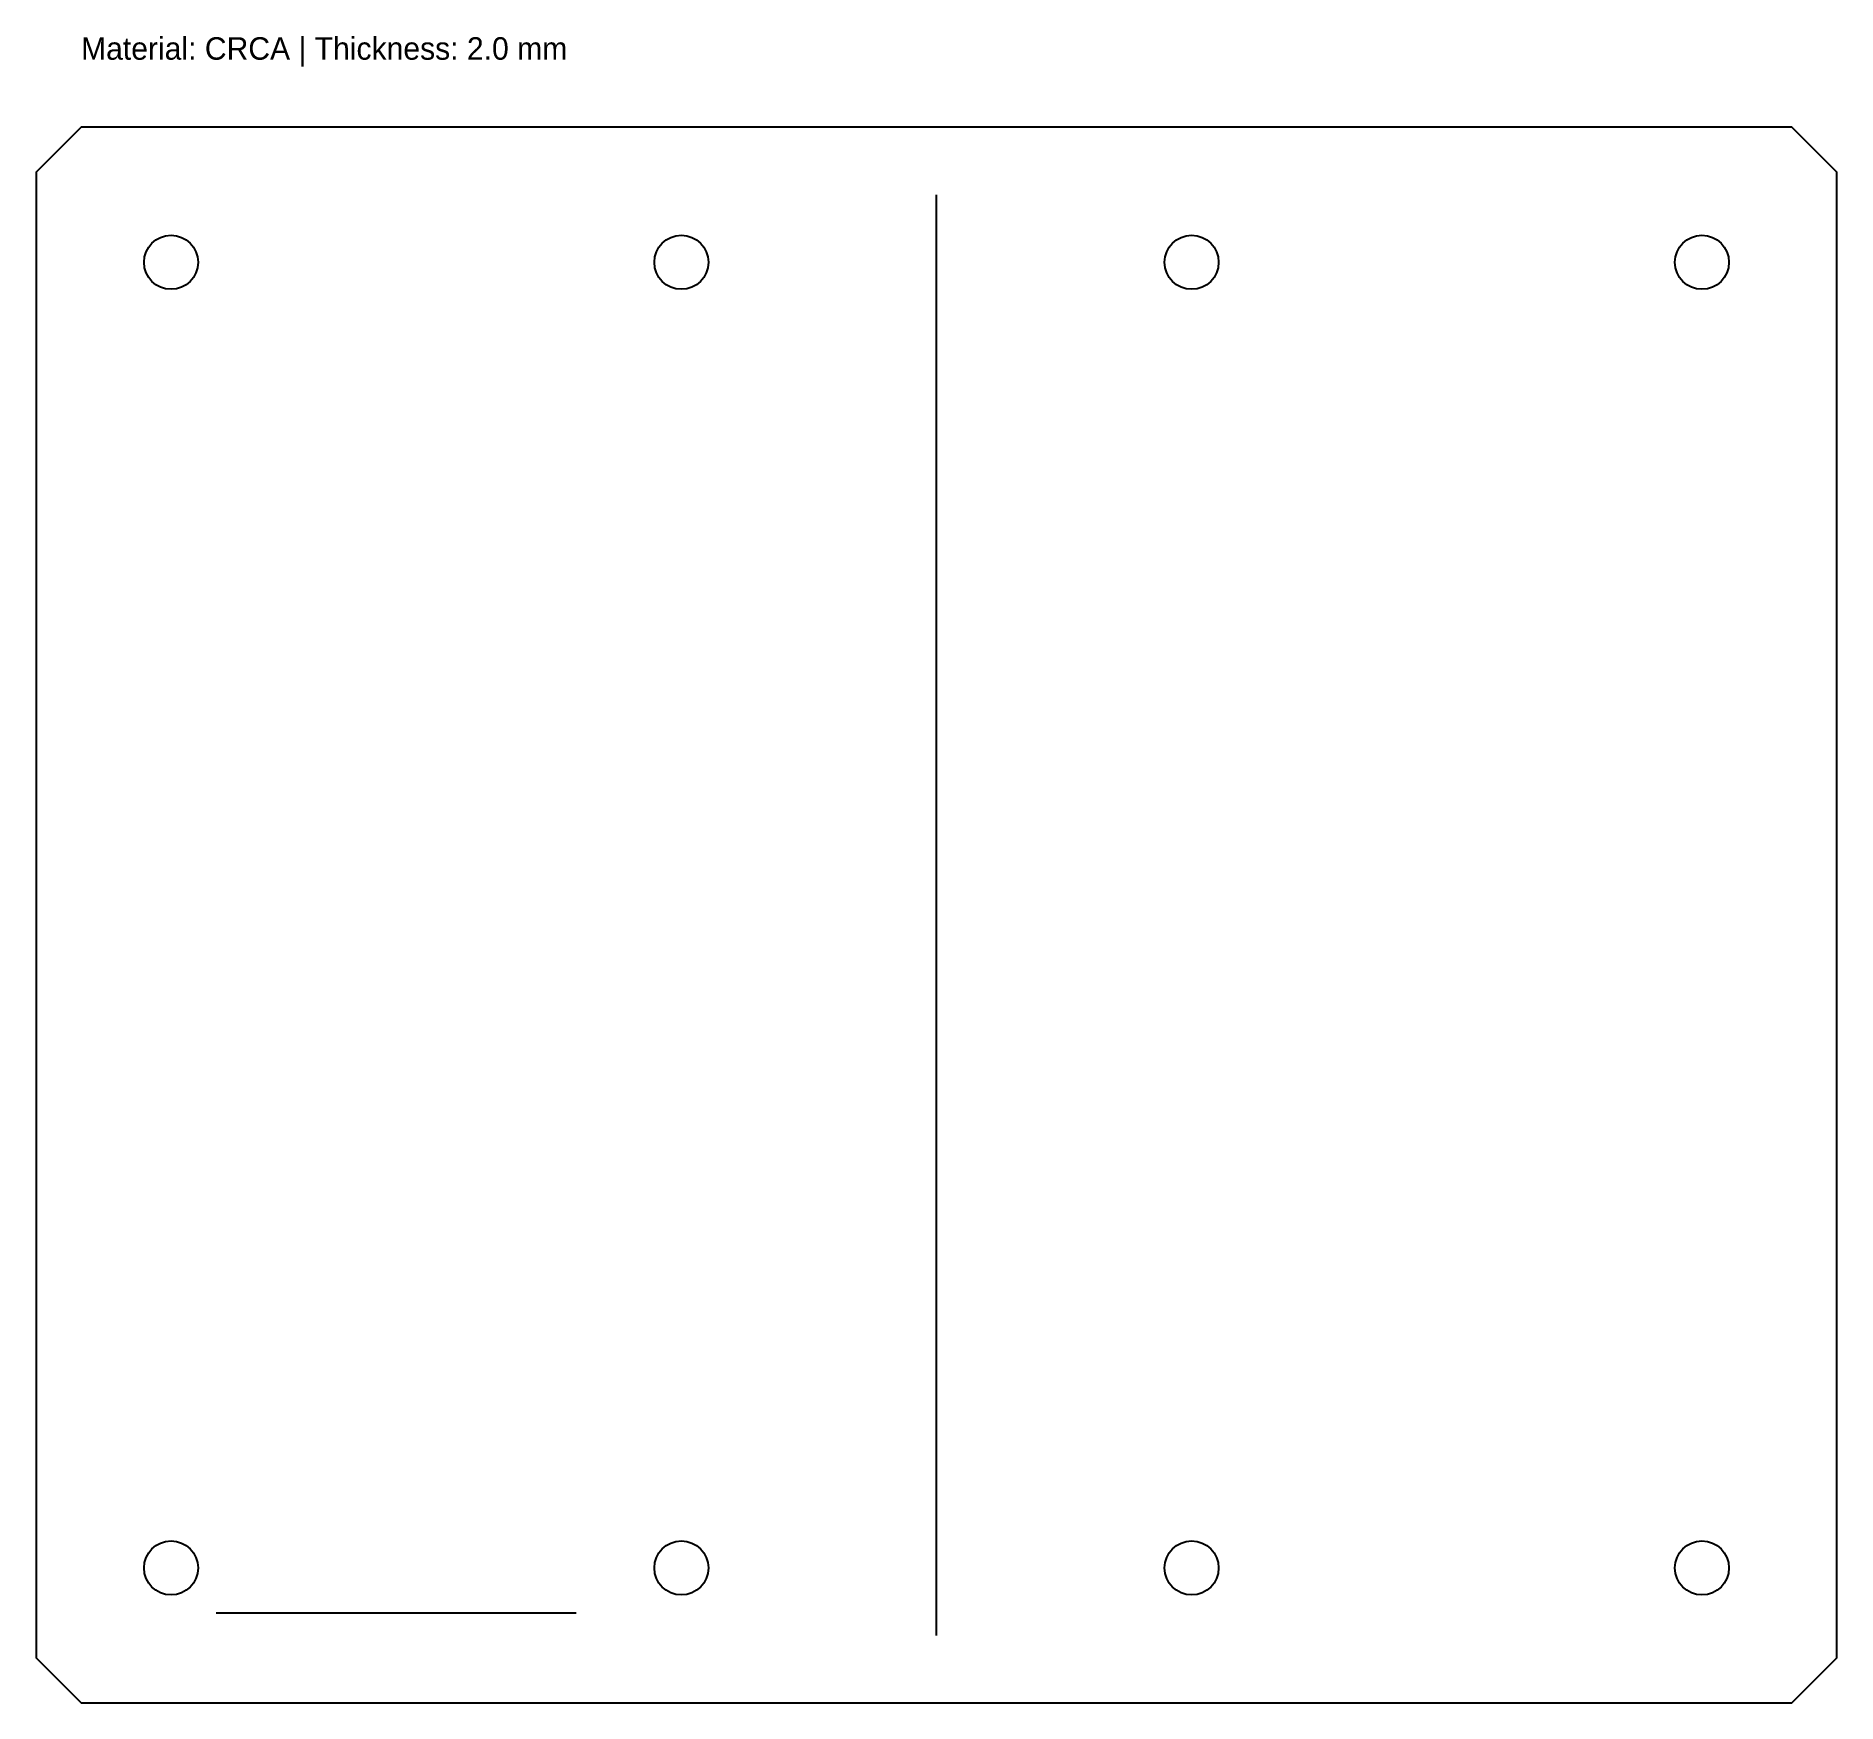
# Model space of a CAD drawing. Header units: metres. Extents: x 0 to 400, y 0 to 370.
import ezdxf

# ---------------------------------------------------------------- set-up
doc = ezdxf.new("R2010")
doc.units = ezdxf.units.M

msp = doc.modelspace()

# ---------------------------------------------------------------- linework, layer by layer
at = {"layer": 'BEND'}
msp.add_line((200, 15), (200, 335), dxfattribs=at)
at = {"layer": 'CUT'}
msp.add_lwpolyline([(10, 0), (390, 0), (400, 10), (400, 340), (390, 350), (10, 350), (0, 340), (0, 10)], close=True, dxfattribs=at)
at = {"layer": 'HOLES'}
for centre in [(30, 320), (143.33, 320), (256.67, 320), (370, 320), (30, 30), (143.33, 30), (256.67, 30), (370, 30)]:
    msp.add_circle(centre, 6, dxfattribs=at)
at = {"layer": 'WELDS', "linetype": 'CONTINUOUS'}
msp.add_line((40, 20), (120, 20), dxfattribs=at)

# ---------------------------------------------------------------- texts
at = {"layer": 'NOTES'}
msp.add_text('Material: CRCA | Thickness: 2.0 mm', height=5, dxfattribs=at).set_placement((10, 365))

doc.saveas('drawing.dxf')
